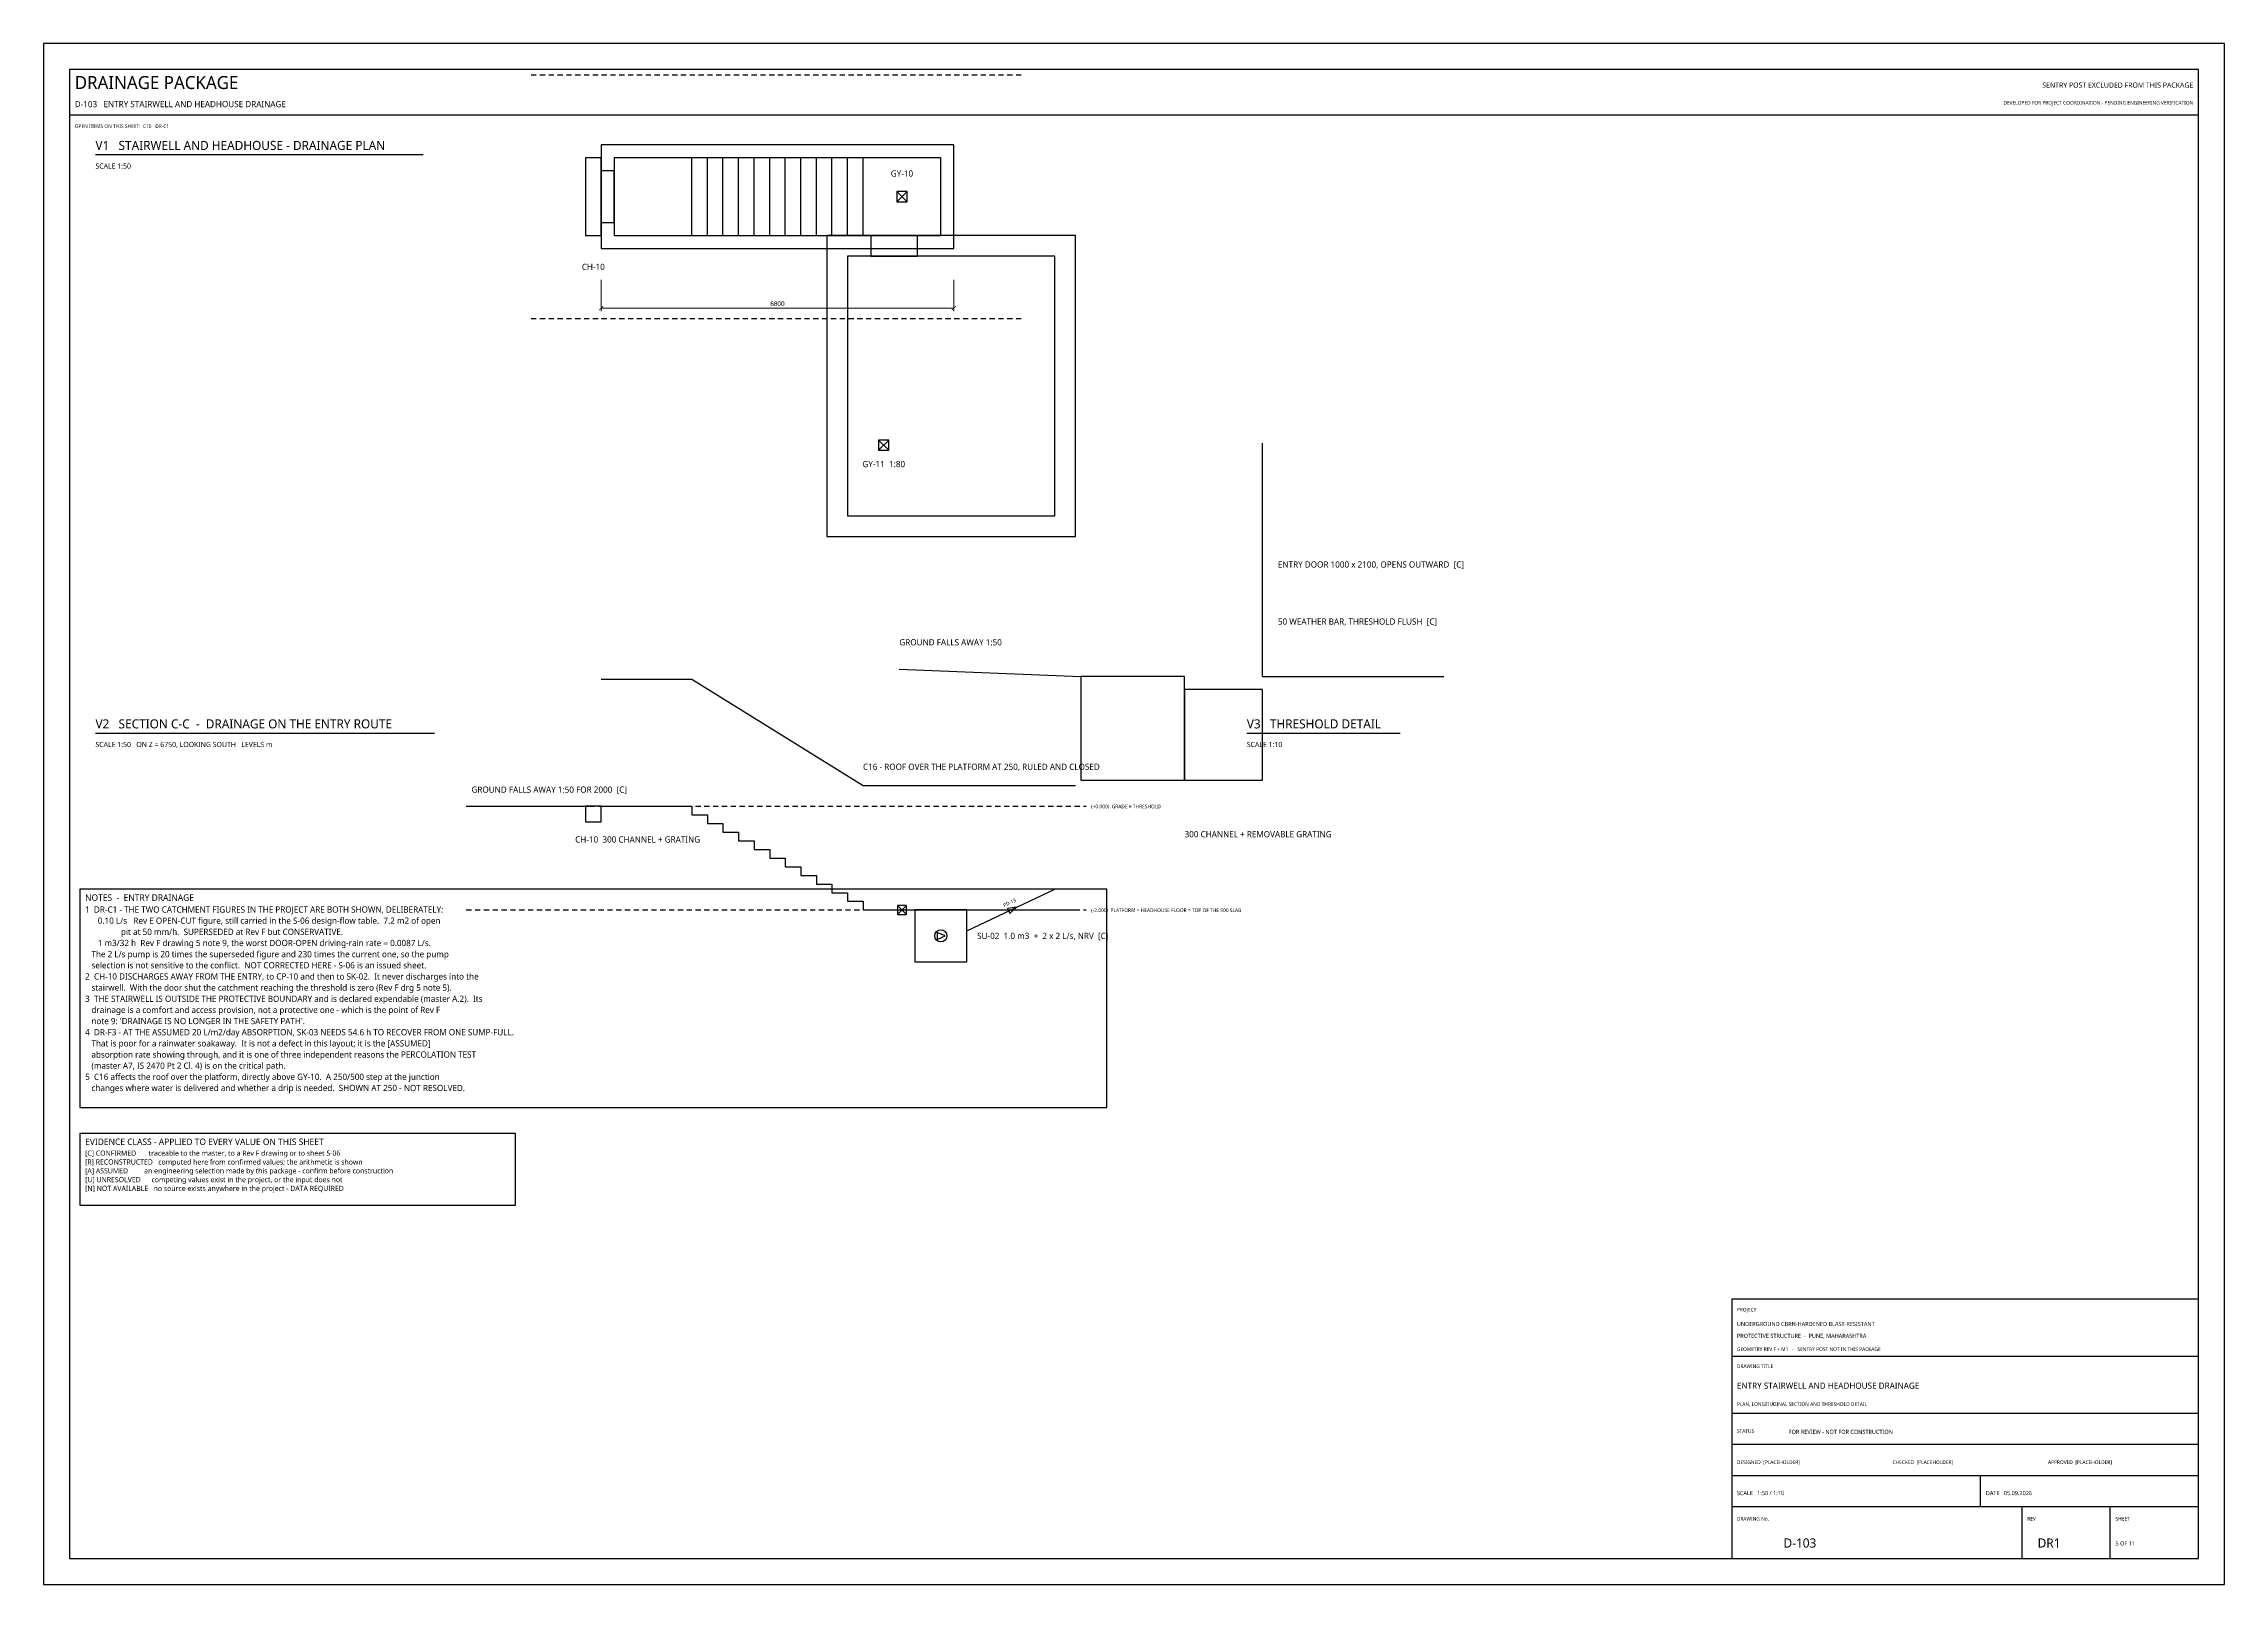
# Model space of a CAD drawing. Header units: millimetres. Extents: x 0 to 841, y 0 to 594.
import ezdxf
from ezdxf.enums import TextEntityAlignment as Align

# ---------------------------------------------------------------- set-up
doc = ezdxf.new("R2010")
doc.units = ezdxf.units.MM
for name, color, linetype in [('M-ARCH', 8, 'Continuous'), ('M-CALLOUT', 2, 'Continuous'), ('M-EXISTING', 8, 'Continuous'), ('M-FLAG', 1, 'Continuous'), ('M-LEVEL', 4, 'Continuous'), ('M-STRUCT', 7, 'Continuous'), ('M-TEXT', 7, 'Continuous'), ('M-TITLE', 7, 'Continuous'), ('P-DRAIN-RISING', 2, 'Continuous'), ('P-DRAIN-STORM', 5, 'Continuous'), ('P-EQUIP', 2, 'Continuous'), ('P-FLOW', 1, 'Continuous'), ('S-DIM', 4, 'Continuous'), ('S-NOTE', 7, 'Continuous'), ('S-TEXT', 7, 'Continuous'), ('S-TITLE', 7, 'Continuous')]:
    doc.layers.add(name, color=color, linetype=linetype)
doc.styles.add('OpenSans', font='OpenSans-Regular.ttf')
doc.dimstyles.new('SC-DIM', dxfattribs={"dimtxt": 1.8, "dimasz": 1.6, "dimexe": 1.2, "dimexo": 1, "dimgap": 0.8, "dimtad": 1, "dimdec": 0, "dimblk": 'ARCHTICK', "dimcen": 2.5, "dimclrd": 4, "dimclre": 4, "dimclrt": 4, "dimazin": 3, "dimtfac": 1, "dimtmove": 0, "dimatfit": 3, "dimlwd": 13, "dimlwe": 13})

# ---------------------------------------------------------------- blocks, each defined once
blk = doc.blocks.new('GULLY')
at = {"layer": 'P-EQUIP'}
for p, q in [((-2.2, -2.2), (2.2, 2.2)), ((-2.2, 2.2), (2.2, -2.2))]:
    blk.add_line(p, q, dxfattribs=at)
blk.add_lwpolyline([(-2.2, -2.2), (2.2, -2.2), (2.2, 2.2), (-2.2, 2.2)], close=True, dxfattribs=at)
blk = doc.blocks.new('_ARCHTICK')
at = {"color": 0, "linetype": 'BYBLOCK', "const_width": 0.15}
blk.add_lwpolyline([(-0.5, -0.5), (0.5, 0.5)], dxfattribs=at)
blk = doc.blocks.new('PUMP')
at = {"layer": 'P-EQUIP'}
blk.add_lwpolyline([(-1.5, -1.5), (1.9, 0), (-1.5, 1.5)], close=True, dxfattribs=at)
blk.add_circle((0, 0), 2.6, dxfattribs=at)

msp = doc.modelspace()

# ---------------------------------------------------------------- linework, layer by layer
at = {"layer": 'M-ARCH'}
for p, q in [((250, 520), (250, 550)), ((256, 520), (256, 550)), ((262, 520), (262, 550)), ((268, 520), (268, 550)), ((274, 520), (274, 550)), ((280, 520), (280, 550)), ((286, 520), (286, 550)), ((292, 520), (292, 550)), ((298, 520), (298, 550)), ((304, 520), (304, 550)), ((310, 520), (310, 550)), ((316, 520), (316, 550)), ((470, 350), (470, 440))]:
    msp.add_line(p, q, dxfattribs=at)
at = {"layer": 'M-EXISTING'}
for p, q in [((188, 582), (190, 582)), ((191.4, 582), (193.4, 582)), ((194.8, 582), (196.8, 582)), ((198.2, 582), (200.2, 582)), ((201.6, 582), (203.6, 582)), ((205, 582), (207, 582)), ((208.4, 582), (210.4, 582)), ((211.8, 582), (213.8, 582)), ((215.2, 582), (217.2, 582)), ((218.6, 582), (220.6, 582)), ((222, 582), (224, 582)), ((225.4, 582), (227.4, 582)), ((228.8, 582), (230.8, 582)), ((232.2, 582), (234.2, 582)), ((235.6, 582), (237.6, 582)), ((239, 582), (241, 582)), ((242.4, 582), (244.4, 582)), ((245.8, 582), (247.8, 582)), ((249.2, 582), (251.2, 582)), ((252.6, 582), (254.6, 582)), ((256, 582), (258, 582)), ((259.4, 582), (261.4, 582)), ((262.8, 582), (264.8, 582)), ((266.2, 582), (268.2, 582)), ((269.6, 582), (271.6, 582)), ((273, 582), (275, 582)), ((276.4, 582), (278.4, 582)), ((279.8, 582), (281.8, 582)), ((283.2, 582), (285.2, 582)), ((286.6, 582), (288.6, 582)), ((290, 582), (292, 582)), ((293.4, 582), (295.4, 582)), ((296.8, 582), (298.8, 582)), ((300.2, 582), (302.2, 582)), ((303.6, 582), (305.6, 582)), ((307, 582), (309, 582)), ((310.4, 582), (312.4, 582)), ((313.8, 582), (315.8, 582)), ((317.2, 582), (319.2, 582)), ((320.6, 582), (322.6, 582)), ((324, 582), (326, 582)), ((327.4, 582), (329.4, 582)), ((330.8, 582), (332.8, 582)), ((334.2, 582), (336.2, 582)), ((337.6, 582), (339.6, 582)), ((341, 582), (343, 582)), ((344.4, 582), (346.4, 582)), ((347.8, 582), (349.8, 582)), ((351.2, 582), (353.2, 582)), ((354.6, 582), (356.6, 582)), ((358, 582), (360, 582)), ((361.4, 582), (363.4, 582)), ((364.8, 582), (366.8, 582)), ((368.2, 582), (370.2, 582)), ((371.6, 582), (373.6, 582)), ((375, 582), (377, 582)), ((188, 488), (190, 488)), ((191.4, 488), (193.4, 488)), ((194.8, 488), (196.8, 488)), ((198.2, 488), (200.2, 488)), ((201.6, 488), (203.6, 488)), ((205, 488), (207, 488)), ((208.4, 488), (210.4, 488)), ((211.8, 488), (213.8, 488)), ((215.2, 488), (217.2, 488)), ((218.6, 488), (220.6, 488)), ((222, 488), (224, 488)), ((225.4, 488), (227.4, 488)), ((228.8, 488), (230.8, 488)), ((232.2, 488), (234.2, 488)), ((235.6, 488), (237.6, 488)), ((239, 488), (241, 488)), ((242.4, 488), (244.4, 488)), ((245.8, 488), (247.8, 488)), ((249.2, 488), (251.2, 488)), ((252.6, 488), (254.6, 488)), ((256, 488), (258, 488)), ((259.4, 488), (261.4, 488)), ((262.8, 488), (264.8, 488)), ((266.2, 488), (268.2, 488)), ((269.6, 488), (271.6, 488)), ((273, 488), (275, 488)), ((276.4, 488), (278.4, 488)), ((279.8, 488), (281.8, 488)), ((283.2, 488), (285.2, 488)), ((286.6, 488), (288.6, 488)), ((290, 488), (292, 488)), ((293.4, 488), (295.4, 488)), ((296.8, 488), (298.8, 488)), ((300.2, 488), (302.2, 488)), ((303.6, 488), (305.6, 488)), ((307, 488), (309, 488)), ((310.4, 488), (312.4, 488)), ((313.8, 488), (315.8, 488)), ((317.2, 488), (319.2, 488)), ((320.6, 488), (322.6, 488)), ((324, 488), (326, 488)), ((327.4, 488), (329.4, 488)), ((330.8, 488), (332.8, 488)), ((334.2, 488), (336.2, 488)), ((337.6, 488), (339.6, 488)), ((341, 488), (343, 488)), ((344.4, 488), (346.4, 488)), ((347.8, 488), (349.8, 488)), ((351.2, 488), (353.2, 488)), ((354.6, 488), (356.6, 488)), ((358, 488), (360, 488)), ((361.4, 488), (363.4, 488)), ((364.8, 488), (366.8, 488)), ((368.2, 488), (370.2, 488)), ((371.6, 488), (373.6, 488)), ((375, 488), (377, 488)), ((330, 352.8), (400, 350)), ((163, 300), (211, 300))]:
    msp.add_line(p, q, dxfattribs=at)
at = {"layer": 'M-FLAG'}
for points in [[(215, 525), (220, 525), (220, 545), (215, 545)], [(319, 512), (337, 512), (337, 520), (319, 520)]]:
    msp.add_lwpolyline(points, close=True, dxfattribs=at)
at = {"layer": 'M-LEVEL'}
for p, q in [((163, 300), (165, 300)), ((166.4, 300), (168.4, 300)), ((169.8, 300), (171.8, 300)), ((173.2, 300), (175.2, 300)), ((176.6, 300), (178.6, 300)), ((180, 300), (182, 300)), ((183.4, 300), (185.4, 300)), ((186.8, 300), (188.8, 300)), ((190.2, 300), (192.2, 300)), ((193.6, 300), (195.6, 300)), ((197, 300), (199, 300)), ((200.4, 300), (202.4, 300)), ((203.8, 300), (205.8, 300)), ((207.2, 300), (209.2, 300)), ((210.6, 300), (212.6, 300)), ((214, 300), (216, 300)), ((217.4, 300), (219.4, 300)), ((220.8, 300), (222.8, 300)), ((224.2, 300), (226.2, 300)), ((227.6, 300), (229.6, 300)), ((231, 300), (233, 300)), ((234.4, 300), (236.4, 300)), ((237.8, 300), (239.8, 300)), ((241.2, 300), (243.2, 300)), ((244.6, 300), (246.6, 300)), ((248, 300), (250, 300)), ((251.4, 300), (253.4, 300)), ((254.8, 300), (256.8, 300)), ((258.2, 300), (260.2, 300)), ((261.6, 300), (263.6, 300)), ((265, 300), (267, 300)), ((268.4, 300), (270.4, 300)), ((271.8, 300), (273.8, 300)), ((275.2, 300), (277.2, 300)), ((278.6, 300), (280.6, 300)), ((282, 300), (284, 300)), ((285.4, 300), (287.4, 300)), ((288.8, 300), (290.8, 300)), ((292.2, 300), (294.2, 300)), ((295.6, 300), (297.6, 300)), ((299, 300), (301, 300)), ((302.4, 300), (304.4, 300)), ((305.8, 300), (307.8, 300)), ((309.2, 300), (311.2, 300)), ((312.6, 300), (314.6, 300)), ((316, 300), (318, 300)), ((319.4, 300), (321.4, 300)), ((322.8, 300), (324.8, 300)), ((326.2, 300), (328.2, 300)), ((329.6, 300), (331.6, 300)), ((333, 300), (335, 300)), ((336.4, 300), (338.4, 300)), ((339.8, 300), (341.8, 300)), ((343.2, 300), (345.2, 300)), ((346.6, 300), (348.6, 300)), ((350, 300), (352, 300)), ((353.4, 300), (355.4, 300)), ((356.8, 300), (358.8, 300)), ((360.2, 300), (362.2, 300)), ((363.6, 300), (365.6, 300)), ((367, 300), (369, 300)), ((370.4, 300), (372.4, 300)), ((373.8, 300), (375.8, 300)), ((377.2, 300), (379.2, 300)), ((380.6, 300), (382.6, 300)), ((384, 300), (386, 300)), ((387.4, 300), (389.4, 300)), ((390.8, 300), (392.8, 300)), ((394.2, 300), (396.2, 300)), ((397.6, 300), (399.6, 300)), ((401, 300), (402, 300)), ((163, 260), (165, 260)), ((166.4, 260), (168.4, 260)), ((169.8, 260), (171.8, 260)), ((173.2, 260), (175.2, 260)), ((176.6, 260), (178.6, 260)), ((180, 260), (182, 260)), ((183.4, 260), (185.4, 260)), ((186.8, 260), (188.8, 260)), ((190.2, 260), (192.2, 260)), ((193.6, 260), (195.6, 260)), ((197, 260), (199, 260)), ((200.4, 260), (202.4, 260)), ((203.8, 260), (205.8, 260)), ((207.2, 260), (209.2, 260)), ((210.6, 260), (212.6, 260)), ((214, 260), (216, 260)), ((217.4, 260), (219.4, 260)), ((220.8, 260), (222.8, 260)), ((224.2, 260), (226.2, 260)), ((227.6, 260), (229.6, 260)), ((231, 260), (233, 260)), ((234.4, 260), (236.4, 260)), ((237.8, 260), (239.8, 260)), ((241.2, 260), (243.2, 260)), ((244.6, 260), (246.6, 260)), ((248, 260), (250, 260)), ((251.4, 260), (253.4, 260)), ((254.8, 260), (256.8, 260)), ((258.2, 260), (260.2, 260)), ((261.6, 260), (263.6, 260)), ((265, 260), (267, 260)), ((268.4, 260), (270.4, 260)), ((271.8, 260), (273.8, 260)), ((275.2, 260), (277.2, 260)), ((278.6, 260), (280.6, 260)), ((282, 260), (284, 260)), ((285.4, 260), (287.4, 260)), ((288.8, 260), (290.8, 260)), ((292.2, 260), (294.2, 260)), ((295.6, 260), (297.6, 260)), ((299, 260), (301, 260)), ((302.4, 260), (304.4, 260)), ((305.8, 260), (307.8, 260)), ((309.2, 260), (311.2, 260)), ((312.6, 260), (314.6, 260)), ((316, 260), (318, 260)), ((319.4, 260), (321.4, 260)), ((322.8, 260), (324.8, 260)), ((326.2, 260), (328.2, 260)), ((329.6, 260), (331.6, 260)), ((333, 260), (335, 260)), ((336.4, 260), (338.4, 260)), ((339.8, 260), (341.8, 260)), ((343.2, 260), (345.2, 260)), ((346.6, 260), (348.6, 260)), ((350, 260), (352, 260)), ((353.4, 260), (355.4, 260)), ((356.8, 260), (358.8, 260)), ((360.2, 260), (362.2, 260)), ((363.6, 260), (365.6, 260)), ((367, 260), (369, 260)), ((370.4, 260), (372.4, 260)), ((373.8, 260), (375.8, 260)), ((377.2, 260), (379.2, 260)), ((380.6, 260), (382.6, 260)), ((384, 260), (386, 260)), ((387.4, 260), (389.4, 260)), ((390.8, 260), (392.8, 260)), ((394.2, 260), (396.2, 260)), ((397.6, 260), (399.6, 260)), ((401, 260), (402, 260))]:
    msp.add_line(p, q, dxfattribs=at)
at = {"layer": 'M-STRUCT'}
for p, q in [((215, 349), (250, 349)), ((250, 349), (316, 308)), ((470, 350), (540, 350)), ((316, 308), (398, 308)), ((215, 300), (250, 300)), ((250, 300), (250, 296.666666)), ((250, 296.666666), (256, 296.666666)), ((256, 296.666666), (256, 293.333332)), ((256, 293.333332), (262, 293.333332)), ((262, 293.333332), (262, 289.999998)), ((262, 289.999998), (268, 289.999998)), ((268, 289.999998), (268, 286.666664)), ((268, 286.666664), (274, 286.666664)), ((274, 286.666664), (274, 283.33333)), ((274, 283.33333), (280, 283.33333)), ((280, 283.33333), (280, 279.999996)), ((280, 279.999996), (286, 279.999996)), ((286, 279.999996), (286, 276.666662)), ((286, 276.666662), (292, 276.666662)), ((292, 276.666662), (292, 273.333328)), ((292, 273.333328), (298, 273.333328)), ((298, 273.333328), (298, 269.999994)), ((298, 269.999994), (304, 269.999994)), ((304, 269.999994), (304, 266.66666)), ((304, 266.66666), (310, 266.66666)), ((310, 266.66666), (310, 263.333326)), ((310, 263.333326), (316, 263.333326)), ((316, 263.333326), (316, 259.999992)), ((316, 260), (346, 260)), ((316, 259.999992), (322, 259.999992)), ((346, 260), (398, 260))]:
    msp.add_line(p, q, dxfattribs=at)
for points in [[(215, 515), (351, 515), (351, 555), (215, 555)], [(220, 520), (346, 520), (346, 550), (220, 550)], [(302, 404), (398, 404), (398, 520), (302, 520)], [(310, 412), (390, 412), (390, 512), (310, 512)], [(400, 310), (440, 310), (440, 350), (400, 350)]]:
    msp.add_lwpolyline(points, close=True, dxfattribs=at)
at = {"layer": 'M-TITLE'}
for p, q in [((10, 566.5), (831, 566.5)), ((651, 88), (831, 88)), ((651, 66), (831, 66)), ((651, 54), (831, 54)), ((651, 42), (831, 42)), ((747, 30), (747, 42)), ((651, 30), (831, 30)), ((763, 10), (763, 30)), ((797, 10), (797, 30))]:
    msp.add_line(p, q, dxfattribs=at)
msp.add_lwpolyline([(651, 10), (831, 10), (831, 110), (651, 110)], close=True, dxfattribs=at)
at = {"layer": 'P-DRAIN-RISING'}
msp.add_lwpolyline([(356, 252), (390, 268)], dxfattribs=at)
at = {"layer": 'P-DRAIN-STORM'}
for points in [[(209, 520), (215, 520), (215, 550), (209, 550)], [(440, 310), (470, 310), (470, 345), (440, 345)], [(209, 294), (215, 294), (215, 300), (209, 300)]]:
    msp.add_lwpolyline(points, close=True, dxfattribs=at)
at = {"layer": 'P-EQUIP'}
msp.add_lwpolyline([(336, 240), (356, 240), (356, 260), (336, 260)], close=True, dxfattribs=at)
at = {"layer": 'P-FLOW'}
msp.add_lwpolyline([(375.171565, 261.021913), (371.671513, 260.568439), (372.591235, 258.614031)], close=True, dxfattribs=at)
at = {"layer": 'S-TITLE'}
for p, q in [((20, 551.2), (146.417281, 551.2)), ((20, 328.2), (150.704956, 328.2)), ((464, 328.2), (523.202277, 328.2))]:
    msp.add_line(p, q, dxfattribs=at)
for points in [[(0, 0), (841, 0), (841, 594), (0, 594)], [(10, 10), (831, 10), (831, 584), (10, 584)], [(14, 183.875), (410, 183.875), (410, 268), (14, 268)], [(14, 146.25), (182, 146.25), (182, 173.875), (14, 173.875)]]:
    msp.add_lwpolyline(points, close=True, dxfattribs=at)

# ---------------------------------------------------------------- block references
for name, p, xscale, yscale in [('GULLY', (331, 535), 0.9, 0.9), ('GULLY', (324, 439.2), 0.9, 0.9), ('GULLY', (331, 260), 0.8, 0.8), ('PUMP', (346, 250), 0.9, 0.9)]:
    msp.add_blockref(name, p, dxfattribs=dict(xscale=xscale, yscale=yscale))

# ---------------------------------------------------------------- texts
at = {"layer": 'M-CALLOUT', "style": 'OpenSans'}
msp.add_text('PD-13', height=1.4, rotation=25.201123645, dxfattribs=at).set_placement((373, 261.8), align=Align.BOTTOM_CENTER)
at = {"layer": 'M-FLAG', "style": 'OpenSans'}
for s, height, p in [('DEVELOPED FOR PROJECT COORDINATION - PENDING ENGINEERING VERIFICATION', 1.4, (829, 570.5)), ('SENTRY POST EXCLUDED FROM THIS PACKAGE', 2, (829, 577))]:
    msp.add_text(s, height=height, dxfattribs=at).set_placement(p, align=Align.RIGHT)
for s, height, p in [('OPEN ITEMS ON THIS SHEET:  C16   DR-C1', 1.4, (12, 561.5)), ('C16 - ROOF OVER THE PLATFORM AT 250, RULED AND CLOSED', 2.4, (316, 314)), ('FOR REVIEW - NOT FOR CONSTRUCTION', 1.6, (673, 58))]:
    msp.add_text(s, height=height, dxfattribs=at).set_placement(p)
at = {"layer": 'M-LEVEL', "style": 'OpenSans'}
for s, p in [('(+0.000)  GRADE = THRESHOLD', (404, 299.2)), ('(-2.000)  PLATFORM = HEADHOUSE FLOOR = TOP OF THE 900 SLAB', (404, 259.2))]:
    msp.add_text(s, height=1.4, dxfattribs=at).set_placement(p)
at = {"layer": 'M-TEXT', "style": 'OpenSans'}
for s, p in [('ENTRY DOOR 1000 x 2100, OPENS OUTWARD  [C]', (476, 392)), ('50 WEATHER BAR, THRESHOLD FLUSH  [C]', (476, 370)), ('GROUND FALLS AWAY 1:50', (330, 362)), ('GROUND FALLS AWAY 1:50 FOR 2000  [C]', (165, 305.2))]:
    msp.add_text(s, height=2.4, dxfattribs=at).set_placement(p)
at = {"layer": 'M-TITLE', "style": 'OpenSans'}
for s, height, p in [('DRAINAGE PACKAGE', 5, (12, 576.5)), ('D-103   ENTRY STAIRWELL AND HEADHOUSE DRAINAGE', 2.4, (12, 569.5)), ('PROJECT', 1.4, (653, 105.2)), ('UNDERGROUND CBRN-HARDENED BLAST-RESISTANT', 1.6, (653, 99.6)), ('PROTECTIVE STRUCTURE  -  PUNE, MAHARASHTRA', 1.6, (653, 95)), ('GEOMETRY REV F + M1   -   SENTRY POST NOT IN THIS PACKAGE', 1.4, (653, 90)), ('DRAWING TITLE', 1.4, (653, 83.4)), ('ENTRY STAIRWELL AND HEADHOUSE DRAINAGE', 2.4, (653, 75.4)), ('PLAN, LONGITUDINAL SECTION AND THRESHOLD DETAIL', 1.4, (653, 68.8)), ('STATUS', 1.4, (653, 58.4)), ('DESIGNED  [PLACEHOLDER]', 1.4, (653, 46.4)), ('CHECKED  [PLACEHOLDER]', 1.4, (713, 46.4)), ('APPROVED  [PLACEHOLDER]', 1.4, (773, 46.4)), ('SCALE   1:50 / 1:10', 1.6, (653, 34.4)), ('DATE   05.09.2026', 1.6, (749, 34.4)), ('DRAWING No.', 1.4, (653, 24.6)), ('REV', 1.4, (765, 24.6)), ('SHEET', 1.4, (799, 24.6)), ('D-103', 3.5, (671, 14.2)), ('DR1', 3.5, (769, 14.2)), ('5 OF 11', 1.6, (799, 15))]:
    msp.add_text(s, height=height, dxfattribs=at).set_placement(p)
at = {"layer": 'P-DRAIN-STORM', "style": 'OpenSans'}
msp.add_text('CH-10', height=2.4, dxfattribs=at).set_placement((212, 506), align=Align.BOTTOM_CENTER)
for s, p in [('CH-10  300 CHANNEL + GRATING', (205, 286)), ('300 CHANNEL + REMOVABLE GRATING', (440, 288))]:
    msp.add_text(s, height=2.4, dxfattribs=at).set_placement(p)
at = {"layer": 'P-EQUIP', "style": 'OpenSans'}
for s, p in [('GY-10', (331, 542)), ('GY-11  1:80', (324, 430))]:
    msp.add_text(s, height=2.4, dxfattribs=at).set_placement(p, align=Align.BOTTOM_CENTER)
msp.add_text('SU-02  1.0 m3  +  2 x 2 L/s, NRV  [C]', height=2.4, dxfattribs=at).set_placement((360, 250), align=Align.MIDDLE_LEFT)
at = {"layer": 'S-NOTE', "style": 'OpenSans'}
for s, height, p in [('1  DR-C1 - THE TWO CATCHMENT FIGURES IN THE PROJECT ARE BOTH SHOWN, DELIBERATELY:', 2.4, (16, 258.975)), ('      0.10 L/s   Rev E OPEN-CUT figure, still carried in the S-06 design-flow table.  7.2 m2 of open', 2.4, (16, 254.675)), ('                 pit at 50 mm/h.  SUPERSEDED at Rev F but CONSERVATIVE.', 2.4, (16, 250.375)), ('   The 2 L/s pump is 20 times the superseded figure and 230 times the current one, so the pump', 2.4, (16, 241.775)), ('      1 m3/32 h  Rev F drawing 5 note 9, the worst DOOR-OPEN driving-rain rate = 0.0087 L/s.', 2.4, (16, 246.075)), ('2  CH-10 DISCHARGES AWAY FROM THE ENTRY, to CP-10 and then to SK-02.  It never discharges into the', 2.4, (16, 233.175)), ('   selection is not sensitive to the conflict.  NOT CORRECTED HERE - S-06 is an issued sheet.', 2.4, (16, 237.475)), ('3  THE STAIRWELL IS OUTSIDE THE PROTECTIVE BOUNDARY and is declared expendable (master A.2).  Its', 2.4, (16, 224.575)), ('   stairwell.  With the door shut the catchment reaching the threshold is zero (Rev F drg 5 note 5).', 2.4, (16, 228.875)), ('   drainage is a comfort and access provision, not a protective one - which is the point of Rev F', 2.4, (16, 220.275)), ('4  DR-F3 - AT THE ASSUMED 20 L/m2/day ABSORPTION, SK-03 NEEDS 54.6 h TO RECOVER FROM ONE SUMP-FULL.', 2.4, (16, 211.675)), ("   note 9: 'DRAINAGE IS NO LONGER IN THE SAFETY PATH'.", 2.4, (16, 215.975)), ('   That is poor for a rainwater soakaway.  It is not a defect in this layout; it is the [ASSUMED]', 2.4, (16, 207.375)), ('   absorption rate showing through, and it is one of three independent reasons the PERCOLATION TEST', 2.4, (16, 203.075)), ('5  C16 affects the roof over the platform, directly above GY-10.  A 250/500 step at the junction', 2.4, (16, 194.475)), ('   (master A7, IS 2470 Pt 2 Cl. 4) is on the critical path.', 2.4, (16, 198.775)), ('   changes where water is delivered and whether a drip is needed.  SHOWN AT 250 - NOT RESOLVED.', 2.4, (16, 190.175)), ('[C] CONFIRMED       traceable to the master, to a Rev F drawing or to sheet S-06', 2, (16, 165.25)), ('[R] RECONSTRUCTED   computed here from confirmed values; the arithmetic is shown', 2, (16, 161.85)), ('[A] ASSUMED         an engineering selection made by this package - confirm before construction', 2, (16, 158.45)), ('[U] UNRESOLVED      competing values exist in the project, or the input does not', 2, (16, 155.05)), ('[N] NOT AVAILABLE   no source exists anywhere in the project - DATA REQUIRED', 2, (16, 151.65))]:
    msp.add_text(s, height=height, dxfattribs=at).set_placement(p)
at = {"layer": 'S-TEXT', "style": 'OpenSans'}
for s, p in [('SCALE 1:50', (20, 545.8)), ('SCALE 1:50   ON Z = 6750, LOOKING SOUTH   LEVELS m', (20, 322.8)), ('SCALE 1:10', (464, 322.8))]:
    msp.add_text(s, height=2, dxfattribs=at).set_placement(p)
at = {"layer": 'S-TITLE', "style": 'OpenSans'}
for s, height, p in [('V1   STAIRWELL AND HEADHOUSE - DRAINAGE PLAN', 3.5, (20, 553)), ('V2   SECTION C-C  -  DRAINAGE ON THE ENTRY ROUTE', 3.5, (20, 330)), ('V3   THRESHOLD DETAIL', 3.5, (464, 330)), ('NOTES  -  ENTRY DRAINAGE', 2.5, (16, 263.5)), ('EVIDENCE CLASS - APPLIED TO EVERY VALUE ON THIS SHEET', 2.5, (16, 169.375))]:
    msp.add_text(s, height=height, dxfattribs=at).set_placement(p)

# ---------------------------------------------------------------- dimensions: what is measured, and where the dimension line sits
at = {"layer": 'S-DIM'}
msp.add_linear_dim(base=(215, 492), p1=(215, 504), p2=(351, 504), dimstyle='SC-DIM', override={"dimlfac": 50}, dxfattribs=at).render()

doc.saveas('drawing.dxf')
